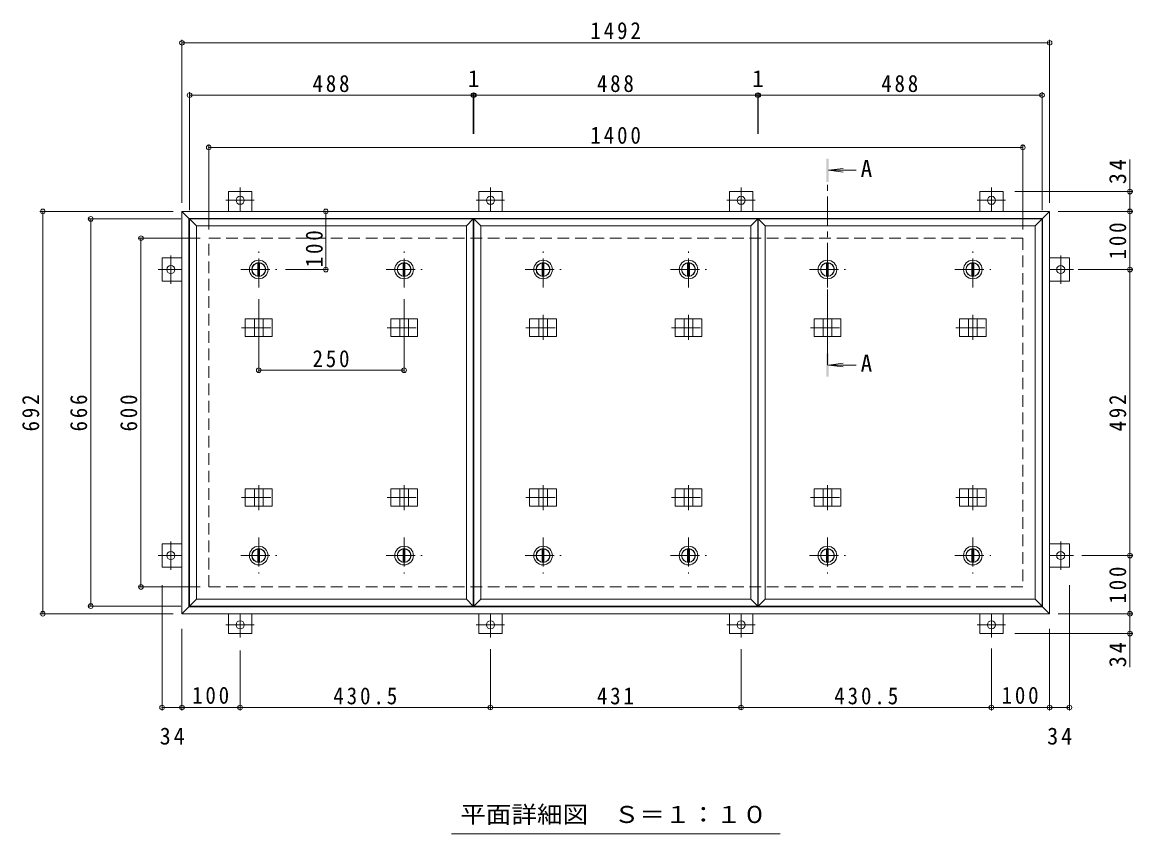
# Model space of a CAD drawing. Units: millimetres at full size, sheet at 1:10. Extents: x -2570 to 2371, y -1962 to 1158.
# Drawn here: x -1998 to -88, y -238 to 1158 of the extents above; entities that cross this region are included whole.
import ezdxf
from ezdxf.enums import TextEntityAlignment as Align

# ---------------------------------------------------------------- set-up
doc = ezdxf.new("R2010")
doc.units = ezdxf.units.MM
doc.header["$LTSCALE"] = 10
doc.header["$PDMODE"] = 32
doc.header["$PDSIZE"] = 8
doc.linetypes.add('CHAIN1', pattern=[8, 5, -1, 1, -1])
doc.linetypes.add('DASHED2', pattern=[3, 2, -1])
for name, color, linetype, lineweight in [('0-1_躯体', 2, 'DASHED2', 9), ('0-2_仕上', 4, 'Continuous', 9), ('0-3_建具', 4, 'Continuous', 9), ('0-5_寸法', 4, 'Continuous', 9), ('0-C', 2, 'Continuous', 9), ('0-E', 3, 'Continuous', 9), ('0-F', 7, 'Continuous', 9)]:
    doc.layers.add(name, color=color, linetype=linetype, lineweight=lineweight)
doc.styles.add('ＭＳ ゴシック', font='')
doc.styles.get('ＭＳ ゴシック').set_extended_font_data('MS Gothic')

msp = doc.modelspace()

# ---------------------------------------------------------------- linework, layer by layer
at = {"layer": '0-1_躯体'}
for p, q in [((-1676.82, 186.56), (-1676.82, 786.56)), ((-1676.82, 786.56), (-276.82, 786.56)), ((-276.82, 786.56), (-276.82, 186.56)), ((-276.82, 186.56), (-1676.82, 186.56))]:
    msp.add_line(p, q, dxfattribs=at)
at = {"layer": '0-2_仕上'}
for p, q in [((-1709.82, 153.56), (-1709.82, 819.56)), ((-1709.82, 819.56), (-1221.82, 819.56)), ((-1233.82, 165.56), (-1233.82, 807.56)), ((-1221.82, 153.56), (-1221.82, 819.56)), ((-1220.82, 153.56), (-1220.82, 819.56)), ((-1220.82, 819.56), (-732.82, 819.56)), ((-744.82, 165.56), (-744.82, 807.56)), ((-732.82, 153.56), (-732.82, 819.56)), ((-731.82, 153.56), (-731.82, 819.56)), ((-731.82, 819.56), (-243.82, 819.56)), ((-255.82, 165.56), (-255.82, 807.56)), ((-243.82, 153.56), (-243.82, 819.56))]:
    msp.add_line(p, q, dxfattribs=at)
for points in [[(-1697.82, 165.56), (-1697.82, 807.56), (-1709.82, 819.56)], [(-1697.82, 807.56), (-1233.82, 807.56), (-1221.82, 819.56)], [(-1208.82, 165.56), (-1208.82, 807.56), (-1220.82, 819.56)], [(-1208.82, 807.56), (-744.82, 807.56), (-732.82, 819.56)], [(-719.82, 165.56), (-719.82, 807.56), (-731.82, 819.56)], [(-719.82, 807.56), (-255.82, 807.56), (-243.82, 819.56)], [(-1697.82, 165.56), (-1709.82, 153.56), (-1221.82, 153.56)], [(-1697.82, 165.56), (-1233.82, 165.56), (-1221.82, 153.56)], [(-1208.82, 165.56), (-1220.82, 153.56), (-732.82, 153.56)], [(-1208.82, 165.56), (-744.82, 165.56), (-732.82, 153.56)], [(-719.82, 165.56), (-731.82, 153.56), (-243.82, 153.56)], [(-719.82, 165.56), (-255.82, 165.56), (-243.82, 153.56)]]:
    msp.add_lwpolyline(points, dxfattribs=at)
at = {"layer": '0-3_建具', "color": 2}
for p, q in [((-1722.82, 832.56), (-1710.82, 820.56)), ((-1722.82, 140.56), (-1722.82, 832.56)), ((-1722.82, 832.56), (-230.82, 832.56)), ((-242.82, 820.56), (-230.82, 832.56)), ((-230.82, 832.56), (-230.82, 140.56)), ((-1710.82, 152.56), (-1710.82, 820.56)), ((-1710.82, 820.56), (-242.82, 820.56)), ((-242.82, 152.56), (-242.82, 820.56)), ((-1710.82, 152.56), (-1722.82, 140.56)), ((-230.82, 140.56), (-1722.82, 140.56)), ((-242.82, 152.56), (-1710.82, 152.56)), ((-242.82, 152.56), (-230.82, 140.56))]:
    msp.add_line(p, q, dxfattribs=at)
at = {"layer": '0-3_建具', "linetype": 'CHAIN1'}
for p, q in [((-1590.82, 654.67), (-1590.82, 611.44)), ((-1340.82, 654.67), (-1340.82, 611.44)), ((-1101.82, 654.67), (-1101.82, 611.44)), ((-851.82, 654.67), (-851.82, 611.44)), ((-612.82, 654.67), (-612.82, 611.44)), ((-362.82, 654.67), (-362.82, 611.44)), ((-1620.23, 632.56), (-1561.41, 632.56)), ((-1370.23, 632.56), (-1311.41, 632.56)), ((-1131.23, 632.56), (-1072.41, 632.56)), ((-881.23, 632.56), (-822.41, 632.56)), ((-642.23, 632.56), (-583.41, 632.56)), ((-392.23, 632.56), (-333.41, 632.56)), ((-1590.82, 318.44), (-1590.82, 361.68)), ((-1340.82, 318.44), (-1340.82, 361.68)), ((-1101.82, 318.44), (-1101.82, 361.68)), ((-851.82, 318.44), (-851.82, 361.68)), ((-612.82, 318.44), (-612.82, 361.68)), ((-362.82, 318.44), (-362.82, 361.68)), ((-1620.23, 340.56), (-1561.41, 340.56)), ((-1370.23, 340.56), (-1311.41, 340.56)), ((-1131.23, 340.56), (-1072.41, 340.56)), ((-881.23, 340.56), (-822.41, 340.56)), ((-642.23, 340.56), (-583.41, 340.56)), ((-392.23, 340.56), (-333.41, 340.56))]:
    msp.add_line(p, q, dxfattribs=at)
at = {"layer": '0-3_建具'}
for p, q in [((-1613.91, 647.56), (-1613.91, 617.56)), ((-1613.91, 647.56), (-1567.73, 647.56)), ((-1598.32, 647.56), (-1598.32, 617.56)), ((-1583.32, 647.56), (-1583.32, 617.56)), ((-1567.73, 647.56), (-1567.73, 617.56)), ((-1363.91, 647.56), (-1363.91, 617.56)), ((-1363.91, 647.56), (-1317.73, 647.56)), ((-1348.32, 647.56), (-1348.32, 617.56)), ((-1333.32, 647.56), (-1333.32, 617.56)), ((-1317.73, 647.56), (-1317.73, 617.56)), ((-1124.91, 647.56), (-1124.91, 617.56)), ((-1124.91, 647.56), (-1078.73, 647.56)), ((-1109.32, 647.56), (-1109.32, 617.56)), ((-1094.32, 647.56), (-1094.32, 617.56)), ((-1078.73, 647.56), (-1078.73, 617.56)), ((-874.91, 647.56), (-874.91, 617.56)), ((-874.91, 647.56), (-828.73, 647.56)), ((-859.32, 647.56), (-859.32, 617.56)), ((-844.32, 647.56), (-844.32, 617.56)), ((-828.73, 647.56), (-828.73, 617.56)), ((-635.91, 647.56), (-635.91, 617.56)), ((-635.91, 647.56), (-589.73, 647.56)), ((-620.32, 647.56), (-620.32, 617.56)), ((-605.32, 647.56), (-605.32, 617.56)), ((-589.73, 647.56), (-589.73, 617.56)), ((-385.91, 647.56), (-385.91, 617.56)), ((-385.91, 647.56), (-339.73, 647.56)), ((-370.32, 647.56), (-370.32, 617.56)), ((-355.32, 647.56), (-355.32, 617.56)), ((-339.73, 647.56), (-339.73, 617.56)), ((-1613.91, 617.56), (-1567.73, 617.56)), ((-1363.91, 617.56), (-1317.73, 617.56)), ((-1124.91, 617.56), (-1078.73, 617.56)), ((-874.91, 617.56), (-828.73, 617.56)), ((-635.91, 617.56), (-589.73, 617.56)), ((-385.91, 617.56), (-339.73, 617.56)), ((-1613.91, 325.56), (-1613.91, 355.56)), ((-1613.91, 355.56), (-1567.73, 355.56)), ((-1598.32, 325.56), (-1598.32, 355.56)), ((-1583.32, 325.56), (-1583.32, 355.56)), ((-1567.73, 325.56), (-1567.73, 355.56)), ((-1363.91, 325.56), (-1363.91, 355.56)), ((-1363.91, 355.56), (-1317.73, 355.56)), ((-1348.32, 325.56), (-1348.32, 355.56)), ((-1333.32, 325.56), (-1333.32, 355.56)), ((-1317.73, 325.56), (-1317.73, 355.56)), ((-1124.91, 325.56), (-1124.91, 355.56)), ((-1124.91, 355.56), (-1078.73, 355.56)), ((-1109.32, 325.56), (-1109.32, 355.56)), ((-1094.32, 325.56), (-1094.32, 355.56)), ((-1078.73, 325.56), (-1078.73, 355.56)), ((-874.91, 325.56), (-874.91, 355.56)), ((-874.91, 355.56), (-828.73, 355.56)), ((-859.32, 325.56), (-859.32, 355.56)), ((-844.32, 325.56), (-844.32, 355.56)), ((-828.73, 325.56), (-828.73, 355.56)), ((-635.91, 325.56), (-635.91, 355.56)), ((-635.91, 355.56), (-589.73, 355.56)), ((-620.32, 325.56), (-620.32, 355.56)), ((-605.32, 325.56), (-605.32, 355.56)), ((-589.73, 325.56), (-589.73, 355.56)), ((-385.91, 325.56), (-385.91, 355.56)), ((-385.91, 355.56), (-339.73, 355.56)), ((-370.32, 325.56), (-370.32, 355.56)), ((-355.32, 325.56), (-355.32, 355.56)), ((-339.73, 325.56), (-339.73, 355.56)), ((-1613.91, 325.56), (-1567.73, 325.56)), ((-1363.91, 325.56), (-1317.73, 325.56)), ((-1124.91, 325.56), (-1078.73, 325.56)), ((-874.91, 325.56), (-828.73, 325.56)), ((-635.91, 325.56), (-589.73, 325.56)), ((-385.91, 325.56), (-339.73, 325.56))]:
    msp.add_line(p, q, dxfattribs=at)
at = {"layer": '0-5_寸法'}
for p, q in [((-610.82, 903.37), (-586.03, 906.64)), ((-610.82, 903.37), (-586.03, 900.11)), ((-610.82, 903.37), (-563.35, 903.37)), ((-610.82, 568.25), (-586.03, 571.51)), ((-610.82, 568.25), (-586.03, 564.99)), ((-610.82, 568.25), (-563.35, 568.25))]:
    msp.add_line(p, q, dxfattribs=at)
at = {"layer": '0-5_寸法', "linetype": 'CHAIN1'}
msp.add_line((-612.82, 568.25), (-612.82, 883.37), dxfattribs=at)
at = {"layer": '0-5_寸法', "color": 7}
msp.add_line((-1259.35, -238.06), (-694.29, -238.06), dxfattribs=at)
at = {"layer": '0-5_寸法'}
for points in [[(-610.82, 923.37), (-614.82, 923.37), (-610.82, 883.37), (-614.82, 883.37)], [(-610.82, 548.25), (-614.82, 548.25), (-610.82, 588.25), (-614.82, 588.25)]]:
    msp.add_solid(points, dxfattribs=at)
at = {"layer": '0-C', "linetype": 'CHAIN1'}
for p, q in [((-1590.82, 701.56), (-1590.82, 763.56)), ((-1340.82, 701.56), (-1340.82, 763.56)), ((-1101.82, 701.56), (-1101.82, 763.56)), ((-851.82, 701.56), (-851.82, 763.56)), ((-612.82, 701.56), (-612.82, 763.56)), ((-362.82, 701.56), (-362.82, 763.56)), ((-1621.82, 732.56), (-1559.82, 732.56)), ((-1371.82, 732.56), (-1309.82, 732.56)), ((-1132.82, 732.56), (-1070.82, 732.56)), ((-882.82, 732.56), (-820.82, 732.56)), ((-643.82, 732.56), (-581.82, 732.56)), ((-393.82, 732.56), (-331.82, 732.56)), ((-1590.82, 271.56), (-1590.82, 209.56)), ((-1340.82, 271.56), (-1340.82, 209.56)), ((-1101.82, 271.56), (-1101.82, 209.56)), ((-851.82, 271.56), (-851.82, 209.56)), ((-612.82, 271.56), (-612.82, 209.56)), ((-362.82, 271.56), (-362.82, 209.56)), ((-1621.82, 240.56), (-1559.82, 240.56)), ((-1371.82, 240.56), (-1309.82, 240.56)), ((-1132.82, 240.56), (-1070.82, 240.56)), ((-882.82, 240.56), (-820.82, 240.56)), ((-643.82, 240.56), (-581.82, 240.56)), ((-393.82, 240.56), (-331.82, 240.56))]:
    msp.add_line(p, q, dxfattribs=at)
at = {"layer": '0-C'}
for p, q in [((-1592.32, 743.96), (-1592.32, 721.16)), ((-1589.32, 743.96), (-1589.32, 721.16)), ((-1342.32, 743.96), (-1342.32, 721.16)), ((-1339.32, 743.96), (-1339.32, 721.16)), ((-1103.32, 743.96), (-1103.32, 721.16)), ((-1100.32, 743.96), (-1100.32, 721.16)), ((-853.32, 743.96), (-853.32, 721.16)), ((-850.32, 743.96), (-850.32, 721.16)), ((-614.32, 743.96), (-614.32, 721.16)), ((-611.32, 743.96), (-611.32, 721.16)), ((-364.32, 743.96), (-364.32, 721.16)), ((-361.32, 743.96), (-361.32, 721.16)), ((-1592.32, 229.15), (-1592.32, 251.96)), ((-1589.32, 229.15), (-1589.32, 251.96)), ((-1342.32, 229.15), (-1342.32, 251.96)), ((-1339.32, 229.15), (-1339.32, 251.96)), ((-1103.32, 229.15), (-1103.32, 251.96)), ((-1100.32, 229.15), (-1100.32, 251.96)), ((-853.32, 229.15), (-853.32, 251.96)), ((-850.32, 229.15), (-850.32, 251.96)), ((-614.32, 229.15), (-614.32, 251.96)), ((-611.32, 229.15), (-611.32, 251.96)), ((-364.32, 229.15), (-364.32, 251.96)), ((-361.32, 229.15), (-361.32, 251.96))]:
    msp.add_line(p, q, dxfattribs=at)
for centre, radius in [((-1590.82, 732.56), 16), ((-1340.82, 732.56), 16), ((-1101.82, 732.56), 16), ((-851.82, 732.56), 16), ((-612.82, 732.56), 16), ((-362.82, 732.56), 16), ((-1590.82, 732.56), 12), ((-1590.82, 732.56), 11.5), ((-1340.82, 732.56), 12), ((-1340.82, 732.56), 11.5), ((-1101.82, 732.56), 12), ((-1101.82, 732.56), 11.5), ((-851.82, 732.56), 12), ((-851.82, 732.56), 11.5), ((-612.82, 732.56), 12), ((-612.82, 732.56), 11.5), ((-362.82, 732.56), 12), ((-362.82, 732.56), 11.5), ((-1590.82, 240.56), 16), ((-1590.82, 240.56), 12), ((-1590.82, 240.56), 11.5), ((-1340.82, 240.56), 16), ((-1340.82, 240.56), 12), ((-1340.82, 240.56), 11.5), ((-1101.82, 240.56), 16), ((-1101.82, 240.56), 12), ((-1101.82, 240.56), 11.5), ((-851.82, 240.56), 16), ((-851.82, 240.56), 12), ((-851.82, 240.56), 11.5), ((-612.82, 240.56), 16), ((-612.82, 240.56), 12), ((-612.82, 240.56), 11.5), ((-362.82, 240.56), 16), ((-362.82, 240.56), 12), ((-362.82, 240.56), 11.5)]:
    msp.add_circle(centre, radius, dxfattribs=at)
at = {"layer": '0-E'}
for p, q in [((-1642.82, 866.76), (-1602.82, 866.76)), ((-1642.82, 866.76), (-1642.82, 832.56)), ((-1602.82, 866.76), (-1602.82, 832.56)), ((-1212.32, 866.76), (-1172.32, 866.76)), ((-1212.32, 866.76), (-1212.32, 832.56)), ((-1172.32, 866.76), (-1172.32, 832.56)), ((-781.32, 866.76), (-741.32, 866.76)), ((-781.32, 866.76), (-781.32, 832.56)), ((-741.32, 866.76), (-741.32, 832.56)), ((-350.82, 866.76), (-310.82, 866.76)), ((-350.82, 866.76), (-350.82, 832.56)), ((-310.82, 866.76), (-310.82, 832.56)), ((-1757.02, 712.56), (-1757.02, 752.56)), ((-1757.02, 752.56), (-1722.82, 752.56)), ((-196.62, 752.56), (-230.82, 752.56)), ((-196.62, 752.56), (-196.62, 712.56)), ((-1757.02, 712.56), (-1722.82, 712.56)), ((-196.62, 712.56), (-230.82, 712.56)), ((-1757.02, 220.56), (-1757.02, 260.56)), ((-1757.02, 260.56), (-1722.82, 260.56)), ((-196.62, 260.56), (-230.82, 260.56)), ((-196.62, 260.56), (-196.62, 220.56)), ((-1757.02, 220.56), (-1722.82, 220.56)), ((-196.62, 220.56), (-230.82, 220.56)), ((-1642.82, 106.36), (-1642.82, 140.56)), ((-1602.82, 106.36), (-1602.82, 140.56)), ((-1212.32, 106.36), (-1212.32, 140.56)), ((-1172.32, 106.36), (-1172.32, 140.56)), ((-781.32, 106.36), (-781.32, 140.56)), ((-741.32, 106.36), (-741.32, 140.56)), ((-350.82, 106.36), (-350.82, 140.56)), ((-310.82, 106.36), (-310.82, 140.56)), ((-1602.82, 106.36), (-1642.82, 106.36)), ((-1172.32, 106.36), (-1212.32, 106.36)), ((-741.32, 106.36), (-781.32, 106.36)), ((-310.82, 106.36), (-350.82, 106.36))]:
    msp.add_line(p, q, dxfattribs=at)
at = {"layer": '0-E', "linetype": 'CHAIN1'}
for p, q in [((-1622.82, 873.73), (-1622.82, 832.56)), ((-1192.32, 873.73), (-1192.32, 832.56)), ((-761.32, 873.73), (-761.32, 832.56)), ((-330.82, 873.73), (-330.82, 832.56)), ((-1598.44, 851.76), (-1647.2, 851.76)), ((-1167.94, 851.76), (-1216.7, 851.76)), ((-736.94, 851.76), (-785.7, 851.76)), ((-306.44, 851.76), (-355.2, 851.76)), ((-1742.02, 756.93), (-1742.02, 708.18)), ((-211.62, 708.18), (-211.62, 756.93)), ((-1763.99, 732.56), (-1722.82, 732.56)), ((-189.65, 732.56), (-230.82, 732.56)), ((-1742.02, 264.93), (-1742.02, 216.18)), ((-211.62, 216.18), (-211.62, 264.93)), ((-1763.99, 240.56), (-1722.82, 240.56)), ((-189.65, 240.56), (-230.82, 240.56)), ((-1622.82, 99.38), (-1622.82, 140.56)), ((-1192.32, 99.38), (-1192.32, 140.56)), ((-761.32, 99.38), (-761.32, 140.56)), ((-330.82, 99.38), (-330.82, 140.56)), ((-1647.2, 121.36), (-1598.44, 121.36)), ((-1216.7, 121.36), (-1167.94, 121.36)), ((-785.7, 121.36), (-736.94, 121.36)), ((-355.2, 121.36), (-306.44, 121.36))]:
    msp.add_line(p, q, dxfattribs=at)
at = {"layer": '0-E'}
for centre in [(-1622.82, 851.76), (-1192.32, 851.76), (-761.32, 851.76), (-330.82, 851.76), (-1742.02, 732.56), (-211.62, 732.56), (-1742.02, 240.56), (-211.62, 240.56), (-1622.82, 121.36), (-1192.32, 121.36), (-761.32, 121.36), (-330.82, 121.36)]:
    msp.add_circle(centre, 7, dxfattribs=at)
at = {"layer": '0-F'}
for p, q in [((-1722.82, 847.56), (-1722.82, 1127.56)), ((-230.82, 847.56), (-230.82, 1127.56)), ((-1722.82, 1122.56), (-230.82, 1122.56)), ((-1709.82, 834.56), (-1709.82, 1037.56)), ((-1709.82, 1032.56), (-1221.82, 1032.56)), ((-1221.82, 1035.56), (-1221.82, 966.27)), ((-1221.82, 1032.56), (-1220.82, 1032.56)), ((-1220.82, 1035.56), (-1220.82, 966.27)), ((-1220.82, 1032.56), (-732.82, 1032.56)), ((-732.82, 1035.56), (-732.82, 966.27)), ((-732.82, 1032.56), (-731.82, 1032.56)), ((-731.82, 1035.56), (-731.82, 966.27)), ((-731.82, 1032.56), (-243.82, 1032.56)), ((-243.82, 834.56), (-243.82, 1037.56)), ((-1676.82, 801.56), (-1676.82, 947.56)), ((-1676.82, 942.56), (-276.82, 942.56)), ((-276.82, 801.56), (-276.82, 947.56)), ((-92.73, 866.76), (-92.73, 921.94)), ((-87.73, 866.76), (-290.82, 866.76)), ((-92.73, 832.56), (-92.73, 866.76)), ((-1737.82, 832.56), (-1967.08, 832.56)), ((-1962.08, 140.56), (-1962.08, 832.56)), ((-1475.47, 832.56), (-1475.47, 732.56)), ((-215.82, 832.56), (-87.73, 832.56)), ((-92.73, 732.56), (-92.73, 832.56)), ((-1724.82, 819.56), (-1884.61, 819.56)), ((-1879.61, 153.56), (-1879.61, 819.56)), ((-1691.82, 786.56), (-1798.44, 786.56)), ((-1793.44, 186.56), (-1793.44, 786.56)), ((-1472.47, 732.56), (-1544.64, 732.56)), ((-181.89, 732.56), (-87.73, 732.56)), ((-92.73, 240.56), (-92.73, 732.56)), ((-1590.82, 556.26), (-1590.82, 681.56)), ((-1340.82, 556.26), (-1340.82, 681.56)), ((-1590.82, 559.26), (-1340.82, 559.26)), ((-175.3, 240.56), (-87.73, 240.56)), ((-92.73, 140.56), (-92.73, 240.56)), ((-1691.82, 186.56), (-1798.44, 186.56)), ((-1757.02, -25.81), (-1757.02, 189.35)), ((-196.62, -25.81), (-196.62, 189.35)), ((-1724.82, 153.56), (-1884.61, 153.56)), ((-1737.82, 140.56), (-1967.08, 140.56)), ((-215.82, 140.56), (-87.73, 140.56)), ((-92.73, 140.56), (-92.73, 106.36)), ((-1722.82, 114.35), (-1722.82, -25.81)), ((-87.73, 106.36), (-290.82, 106.36)), ((-230.82, 114.35), (-230.82, -25.81)), ((-92.73, 106.36), (-92.73, 48.4)), ((-1622.82, 77.05), (-1622.82, -25.81)), ((-1192.32, -23.81), (-1192.32, 79.38)), ((-761.32, -23.81), (-761.32, 79.38)), ((-330.82, 80.42), (-330.82, -25.81)), ((-1757.02, -20.81), (-1722.82, -20.81)), ((-1722.82, -20.81), (-1622.82, -20.81)), ((-1622.82, -20.81), (-1192.32, -20.81)), ((-1192.32, -20.81), (-761.32, -20.81)), ((-761.32, -20.81), (-330.82, -20.81)), ((-330.82, -20.81), (-230.82, -20.81)), ((-230.82, -20.81), (-196.62, -20.81))]:
    msp.add_line(p, q, dxfattribs=at)
for p in [(-1722.82, 1122.56), (-230.82, 1122.56), (-1709.82, 1032.56), (-1221.82, 1032.56), (-1220.82, 1032.56), (-732.82, 1032.56), (-731.82, 1032.56), (-243.82, 1032.56), (-1676.82, 942.56), (-276.82, 942.56), (-92.73, 866.76), (-1962.08, 832.56), (-1879.61, 819.56), (-1475.47, 832.56), (-92.73, 832.56), (-1793.44, 786.56), (-1475.47, 732.56), (-92.73, 732.56), (-1590.82, 559.26), (-1340.82, 559.26), (-92.73, 240.56), (-1793.44, 186.56), (-1879.61, 153.56), (-1962.08, 140.56), (-92.73, 140.56), (-92.73, 106.36), (-1757.02, -20.81), (-1722.82, -20.81), (-1622.82, -20.81), (-1192.32, -20.81), (-761.32, -20.81), (-330.82, -20.81), (-230.82, -20.81), (-196.62, -20.81)]:
    msp.add_point(p, dxfattribs=at)

# ---------------------------------------------------------------- texts
at = {"layer": '0-5_寸法', "color": 2, "style": 'ＭＳ ゴシック'}
for p in [(-555.79, 882.98), (-555.79, 547.85)]:
    msp.add_text('A', height=29.33, dxfattribs=at).set_placement(p, align=Align.BOTTOM_LEFT)
at = {"layer": '0-5_寸法', "color": 2, "style": 'ＭＳ ゴシック', "width": 1.1}
msp.add_text('平面詳細図\u3000Ｓ＝１：１０', height=29.33, dxfattribs=at).set_placement((-1244.32, -228.26), align=Align.BOTTOM_LEFT)
at = {"layer": '0-F', "color": 2, "style": 'ＭＳ ゴシック'}
for p in [(-1231.32, 1037.56), (-742.32, 1037.56)]:
    msp.add_text('1', height=29.33, dxfattribs=at).set_placement(p, align=Align.BOTTOM_LEFT)
at = {"layer": '0-F', "color": 2, "char_height": 29.33, "attachment_point": 7, "style": 'ＭＳ ゴシック'}
for s, insert in [('\\T1.28;\\W0.9;1492', (-1020.57, 1128.56)), ('\\T1.27;\\W0.9;488', (-1498.32, 1037.56)), ('\\T1.27;\\W0.9;488', (-1009.32, 1037.56)), ('\\T1.27;\\W0.9;488', (-520.32, 1037.56)), ('\\T1.28;\\W0.9;1400', (-1020.57, 948.56)), ('\\T1.27;\\W0.9;250', (-1498.32, 564.26)), ('\\T1.27;\\W0.9;100', (-1705.32, -14.81)), ('\\T1.28;\\W0.9;430.5', (-1462.57, -15.81)), ('\\T1.27;\\W0.9;431', (-1009.32, -15.81)), ('\\T1.28;\\W0.9;430.5', (-601.07, -15.81)), ('\\T1.27;\\W0.9;100', (-313.32, -14.81)), ('\\T1.27;\\W0.95;34', (-1761.17, -85.03)), ('\\T1.27;\\W0.95;34', (-234.97, -85.03))]:
    msp.add_mtext(s, dxfattribs=dict(at, insert=insert))
at = {"layer": '0-F', "color": 2, "char_height": 29.33, "attachment_point": 7, "rotation": 90, "style": 'ＭＳ ゴシック'}
for s, insert in [('\\T1.27;\\W0.95;34', (-98.73, 879.44)), ('\\T1.27;\\W0.9;100', (-98.73, 750.06)), ('\\T1.27;\\W0.9;100', (-1480.47, 736.57)), ('\\T1.27;\\W0.9;692', (-1968.08, 454.06)), ('\\T1.27;\\W0.9;666', (-1885.61, 454.06)), ('\\T1.27;\\W0.9;600', (-1799.44, 454.06)), ('\\T1.27;\\W0.9;492', (-98.73, 454.06)), ('\\T1.27;\\W0.9;100', (-98.73, 158.06)), ('\\T1.27;\\W0.95;34', (-98.73, 48.4))]:
    msp.add_mtext(s, dxfattribs=dict(at, insert=insert))

doc.saveas('drawing.dxf')
